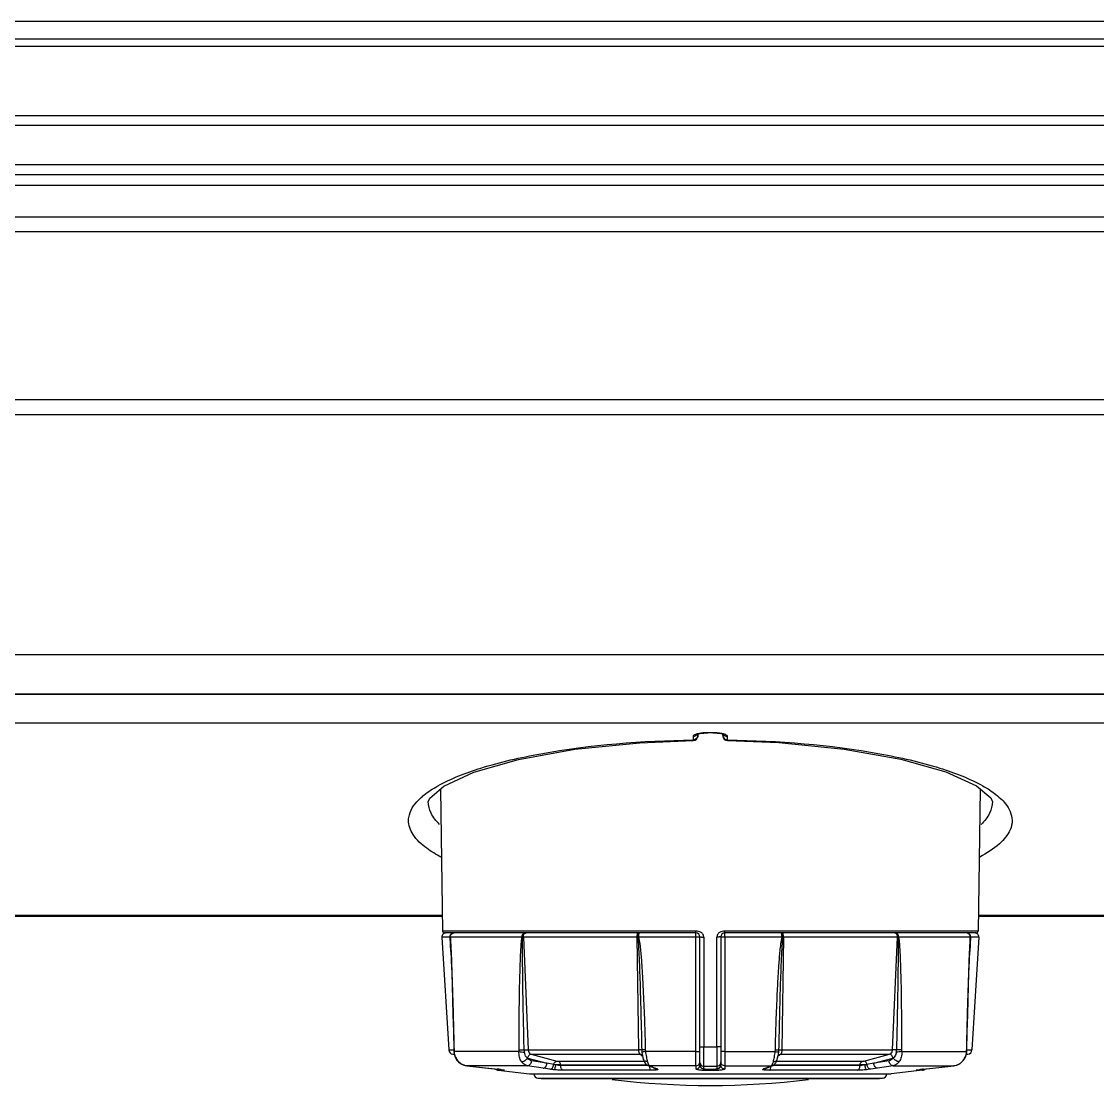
# Model space of a CAD drawing. Header units: millimetres. Extents: x -1686 to 4120, y -1850 to 2563.
# Drawn here: x 355.7 to 464.5, y -1829 to -1721.4 of the extents above; entities that cross this region are included whole.
import ezdxf

# ---------------------------------------------------------------- set-up
doc = ezdxf.new("R2010")
doc.units = ezdxf.units.MM
doc.header["$LTSCALE"] = 65.395
doc.layers.get('0').update_dxf_attribs({"linetype": 'CONTINUOUS'})
doc.layers.add('ASSI', color=7, linetype='CONTINUOUS')
doc.layers.add('GEOM', color=7, linetype='CONTINUOUS')

msp = doc.modelspace()

# ---------------------------------------------------------------- linework, layer by layer
at = {"linetype": 'Continuous'}
for p, q in [((62.98, -1723.84), (787.78, -1723.84)), ((47.69, -1741.1), (805.88, -1741.1)), ((47.78, -1742.6), (805.78, -1742.6)), ((47.78, -1759.6), (805.78, -1759.6)), ((47.78, -1761.1), (805.78, -1761.1)), ((805.28, -1785.4), (48.28, -1785.4)), ((805.28, -1789.4), (48.28, -1789.4))]:
    msp.add_line(p, q, dxfattribs=at)
at = {"layer": 'ASSI', "linetype": 'Continuous'}
for p, q in [((407.97, -1828.23), (408.28, -1828.27)), ((442.79, -1828.23), (442.48, -1828.27))]:
    msp.add_line(p, q, dxfattribs=at)
msp.add_arc((425.38, -1748.98), 80, 262.8664, 277.1336, dxfattribs=at)
at = {"layer": 'GEOM', "linetype": 'Continuous'}
for p, q in [((853.88, -1721.35), (35.08, -1721.35)), ((853.88, -1723.15), (35.08, -1723.15)), ((102.53, -1730.85), (768.32, -1730.85)), ((102.53, -1731.85), (768.32, -1731.85)), ((768.32, -1735.85), (102.53, -1735.85)), ((768.32, -1736.85), (102.53, -1736.85)), ((768.32, -1737.95), (102.53, -1737.95)), ((806.39, -1789.44), (47.17, -1789.44)), ((729.38, -1792.31), (121.38, -1792.31)), ((423.63, -1793.68), (423.63, -1794.02)), ((424.1, -1793.44), (424.36, -1793.38)), ((424.13, -1793.43), (424.13, -1793.59)), ((424.36, -1793.38), (424.73, -1793.33)), ((424.73, -1793.33), (425.13, -1793.32)), ((425.63, -1793.3), (425.13, -1793.3)), ((425.13, -1793.32), (425.13, -1793.3)), ((425.63, -1793.32), (425.13, -1793.32)), ((425.63, -1793.32), (425.63, -1793.3)), ((426.43, -1793.38), (426.67, -1793.44)), ((426.63, -1793.59), (426.63, -1793.43)), ((426.67, -1793.44), (426.73, -1793.46)), ((427.12, -1794.09), (427.13, -1794.02)), ((427.13, -1794.02), (427.13, -1793.68)), ((398.09, -1798.99), (398.3, -1813.35)), ((452.67, -1799), (452.46, -1813.35)), ((398.27, -1811.89), (322.48, -1811.89)), ((398.27, -1811.79), (322.49, -1811.79)), ((528.27, -1811.89), (452.48, -1811.89)), ((528.27, -1811.79), (452.49, -1811.79)), ((423.92, -1813.35), (398.3, -1813.35)), ((423.93, -1813.55), (398.5, -1813.55)), ((452.26, -1813.55), (426.83, -1813.55)), ((452.46, -1813.35), (426.84, -1813.35)), ((399.06, -1813.97), (398.23, -1813.97)), ((398.23, -1813.97), (398.93, -1825.36)), ((399.14, -1815.42), (399.06, -1813.97)), ((406.33, -1813.96), (399.08, -1813.96)), ((417.97, -1813.97), (406.47, -1813.97)), ((406.47, -1813.97), (406.96, -1825.36)), ((418.15, -1825.36), (417.97, -1813.97)), ((423.91, -1813.96), (418.13, -1813.96)), ((423.91, -1825.54), (423.91, -1813.96)), ((424.33, -1826.91), (424.33, -1813.95)), ((424.72, -1813.96), (424.72, -1825.08)), ((426.04, -1825.08), (426.04, -1813.96)), ((426.43, -1813.95), (426.43, -1826.91)), ((432.63, -1813.96), (426.85, -1813.96)), ((426.85, -1813.96), (426.85, -1825.54)), ((432.79, -1813.97), (432.6, -1825.36)), ((444.29, -1813.97), (432.79, -1813.97)), ((443.8, -1825.36), (444.29, -1813.97)), ((451.67, -1813.96), (444.42, -1813.96)), ((451.7, -1813.97), (451.61, -1815.42)), ((452.53, -1813.97), (451.7, -1813.97)), ((452.53, -1813.97), (451.83, -1825.36)), ((451.31, -1825.39), (451.36, -1823.54)), ((398.93, -1825.36), (399.44, -1825.36)), ((399.46, -1825.37), (399.44, -1825.37)), ((399.44, -1825.37), (399.45, -1825.52)), ((399.45, -1825.52), (399.45, -1825.57)), ((399.47, -1825.54), (399.45, -1825.57)), ((406.03, -1825.54), (399.47, -1825.54)), ((406.96, -1825.36), (418.15, -1825.36)), ((418.45, -1825.61), (418.49, -1825.82)), ((423.91, -1825.54), (418.82, -1825.54)), ((424.72, -1825.08), (425.38, -1825.08)), ((425.38, -1825.08), (426.04, -1825.08)), ((426.85, -1825.54), (431.94, -1825.54)), ((432.27, -1825.81), (432.31, -1825.61)), ((432.6, -1825.36), (443.8, -1825.36)), ((444.73, -1825.54), (451.29, -1825.54)), ((451.29, -1825.54), (451.31, -1825.57)), ((451.3, -1825.37), (451.31, -1825.37)), ((451.31, -1825.36), (451.83, -1825.36)), ((451.31, -1825.53), (451.31, -1825.39)), ((451.31, -1825.57), (451.31, -1825.53)), ((399.34, -1825.82), (399.5, -1825.82)), ((399.34, -1825.82), (399.51, -1825.85)), ((399.51, -1825.85), (399.54, -1825.94)), ((399.59, -1826.1), (399.59, -1826.11)), ((399.76, -1826.4), (399.9, -1826.56)), ((399.92, -1826.57), (399.9, -1826.56)), ((406.92, -1826.22), (408.86, -1826.72)), ((407.25, -1825.82), (418.25, -1825.82)), ((407.25, -1825.82), (409.87, -1826.51)), ((408.86, -1826.72), (407.3, -1826.48)), ((409.54, -1826.87), (408.86, -1826.72)), ((410.01, -1826.53), (418.68, -1826.53)), ((418.41, -1825.93), (418.25, -1825.82)), ((418.43, -1825.95), (418.41, -1825.93)), ((418.5, -1826), (418.43, -1825.95)), ((418.47, -1825.89), (418.47, -1825.89)), ((418.47, -1825.89), (418.51, -1825.93)), ((418.49, -1825.82), (418.51, -1825.92)), ((418.49, -1825.82), (418.49, -1825.82)), ((418.54, -1826.02), (418.5, -1826)), ((418.52, -1825.94), (418.53, -1825.95)), ((418.61, -1826.34), (418.61, -1826.34)), ((432.08, -1826.53), (440.75, -1826.53)), ((432.15, -1826.34), (432.15, -1826.34)), ((432.28, -1825.98), (432.22, -1826.02)), ((432.25, -1825.93), (432.27, -1825.81)), ((432.27, -1825.82), (432.27, -1825.81)), ((432.33, -1825.95), (432.28, -1825.98)), ((432.29, -1825.89), (432.29, -1825.89)), ((432.35, -1825.93), (432.33, -1825.95)), ((432.5, -1825.82), (432.35, -1825.93)), ((432.5, -1825.82), (443.51, -1825.82)), ((440.89, -1826.51), (443.51, -1825.82)), ((441.9, -1826.72), (441.21, -1826.87)), ((441.9, -1826.72), (443.84, -1826.22)), ((443.46, -1826.48), (441.9, -1826.72)), ((450.46, -1826.83), (450.64, -1826.74)), ((450.64, -1826.74), (450.86, -1826.56)), ((450.84, -1826.57), (450.86, -1826.56)), ((450.86, -1826.56), (450.99, -1826.4)), ((451.42, -1825.82), (451.25, -1825.85)), ((451.26, -1825.82), (451.42, -1825.82)), ((406.9, -1826.98), (400.75, -1826.98)), ((400.75, -1826.98), (400.75, -1826.98)), ((400.75, -1826.98), (402.89, -1827.22)), ((402.89, -1827.22), (402.89, -1827.22)), ((402.89, -1827.22), (403.83, -1827.33)), ((403.83, -1827.33), (403.83, -1827.33)), ((404.53, -1827.44), (403.92, -1827.44)), ((403.92, -1827.44), (407.08, -1827.79)), ((404.16, -1827.37), (404.23, -1827.38)), ((404.25, -1827.38), (404.23, -1827.38)), ((404.23, -1827.38), (404.32, -1827.39)), ((404.23, -1827.38), (404.25, -1827.38)), ((404.32, -1827.39), (404.38, -1827.4)), ((404.38, -1827.4), (404.43, -1827.41)), ((404.43, -1827.41), (404.46, -1827.41)), ((404.46, -1827.41), (404.48, -1827.42)), ((408.47, -1827.22), (406.9, -1826.98)), ((407.08, -1827.79), (443.68, -1827.79)), ((409.16, -1827.33), (408.47, -1827.22)), ((410.24, -1826.9), (418.98, -1826.9)), ((410.24, -1826.9), (410.24, -1826.97)), ((419.13, -1826.97), (410.24, -1826.97)), ((419.36, -1827.44), (410.55, -1827.44)), ((419.23, -1826.98), (419.05, -1826.94)), ((419.62, -1827.18), (419.05, -1826.94)), ((423.93, -1826.98), (419.23, -1826.98)), ((419.23, -1826.98), (419.52, -1827.1)), ((419.52, -1827.1), (419.63, -1827.15)), ((419.8, -1827.22), (419.62, -1827.18)), ((419.62, -1827.18), (419.79, -1827.26)), ((419.63, -1827.15), (419.8, -1827.22)), ((419.79, -1827.26), (419.86, -1827.29)), ((420.05, -1827.33), (419.86, -1827.29)), ((423.93, -1827.31), (423.93, -1826.98)), ((424.73, -1827.3), (424.73, -1827.04)), ((424.74, -1827.33), (424.85, -1827.34)), ((426.03, -1827.04), (426.03, -1827.3)), ((426.11, -1827.3), (426.21, -1827.26)), ((426.83, -1826.98), (431.53, -1826.98)), ((426.83, -1826.98), (426.83, -1827.31)), ((430.71, -1827.33), (430.89, -1827.29)), ((430.89, -1827.29), (431.07, -1827.22)), ((430.96, -1827.22), (431.13, -1827.15)), ((430.96, -1827.22), (431.14, -1827.18)), ((431.07, -1827.22), (431.71, -1826.94)), ((431.13, -1827.15), (431.24, -1827.1)), ((431.24, -1827.1), (431.53, -1826.98)), ((440.21, -1827.44), (431.39, -1827.44)), ((431.53, -1826.98), (431.71, -1826.94)), ((440.52, -1826.97), (431.63, -1826.97)), ((431.78, -1826.9), (440.52, -1826.9)), ((440.52, -1826.97), (440.52, -1826.9)), ((442.29, -1827.22), (441.6, -1827.33)), ((443.86, -1826.98), (442.29, -1827.22)), ((446.84, -1827.44), (443.68, -1827.79)), ((443.86, -1826.98), (450, -1826.98)), ((446.84, -1827.44), (446.22, -1827.44)), ((446.29, -1827.42), (446.28, -1827.42)), ((446.29, -1827.42), (446.3, -1827.41)), ((446.5, -1827.38), (446.59, -1827.37)), ((446.51, -1827.38), (446.53, -1827.38)), ((446.51, -1827.38), (446.52, -1827.38)), ((446.59, -1827.37), (446.83, -1827.34)), ((446.83, -1827.34), (447.87, -1827.22)), ((446.93, -1827.33), (447.87, -1827.22)), ((446.93, -1827.33), (446.93, -1827.33)), ((447.87, -1827.22), (450.01, -1826.98)), ((447.87, -1827.22), (450, -1826.98)), ((447.87, -1827.22), (447.87, -1827.22)), ((450, -1826.98), (450.01, -1826.98)), ((407.97, -1828.23), (442.79, -1828.23)), ((408.28, -1828.27), (442.48, -1828.27)), ((408.28, -1828.27), (408.41, -1828.28)), ((442.35, -1828.28), (408.41, -1828.28)), ((442.48, -1828.27), (442.35, -1828.28))]:
    msp.add_line(p, q, dxfattribs=at)
for points in [[(396.86, -1800.28), (397.02, -1799.9), (398.42, -1798.71), (401.48, -1797.29), (405.99, -1795.99), (411.69, -1794.96), (418.26, -1794.3), (423.64, -1794.09)], [(424.01, -1793.47), (424, -1793.48), (424.1, -1793.44)], [(425.63, -1793.32), (426.08, -1793.34), (426.43, -1793.38)], [(427.12, -1794.09), (432.32, -1794.29), (438.91, -1794.94), (444.64, -1795.96), (449.18, -1797.25), (452.28, -1798.67), (453.73, -1799.88), (453.9, -1800.27)], [(399.09, -1814.33), (399.14, -1815.22), (399.18, -1816.41), (399.23, -1817.63), (399.27, -1818.91), (399.31, -1820.3), (399.35, -1821.82), (399.4, -1823.53), (399.44, -1825.37)], [(451.36, -1823.54), (451.41, -1821.83), (451.45, -1820.3), (451.49, -1818.92), (451.53, -1817.63), (451.57, -1816.41), (451.62, -1815.22), (451.67, -1814.33)], [(399.45, -1825.57), (399.48, -1825.78), (399.59, -1826.1), (399.76, -1826.4)], [(450.99, -1826.4), (451.17, -1826.11), (451.27, -1825.79), (451.31, -1825.57)], [(399.59, -1826.11), (399.77, -1826.4), (399.9, -1826.56)], [(399.9, -1826.56), (400.12, -1826.74), (400.3, -1826.83)], [(399.92, -1826.57), (400.11, -1826.74), (400.48, -1826.92), (400.75, -1826.98)], [(418.51, -1825.92), (418.57, -1826.18), (418.61, -1826.34)], [(418.61, -1826.34), (418.66, -1826.48), (418.75, -1826.67), (418.87, -1826.83), (419.05, -1826.94)], [(431.71, -1826.94), (431.88, -1826.83), (432.01, -1826.68), (432.1, -1826.49), (432.15, -1826.34)], [(432.15, -1826.34), (432.18, -1826.19), (432.25, -1825.93)], [(432.24, -1825.93), (432.23, -1825.95), (432.24, -1825.94)], [(432.24, -1825.94), (432.28, -1825.9), (432.29, -1825.89)], [(450.01, -1826.98), (450.27, -1826.92), (450.64, -1826.74)], [(451.09, -1826.25), (451.17, -1826.1), (451.22, -1825.94)], [(400.75, -1826.98), (403.92, -1827.34), (404.16, -1827.37)], [(424.33, -1826.9), (424.35, -1827.04), (424.43, -1827.17), (424.53, -1827.26), (424.64, -1827.3), (424.74, -1827.33)], [(424.85, -1827.34), (425, -1827.35), (425.17, -1827.36), (425.37, -1827.37), (425.57, -1827.36), (425.74, -1827.36), (425.89, -1827.34)], [(425.89, -1827.34), (426.01, -1827.33), (426.11, -1827.3)], [(426.21, -1827.26), (426.32, -1827.18), (426.4, -1827.05), (426.43, -1826.9)], [(446.28, -1827.42), (446.28, -1827.42), (446.29, -1827.42), (446.32, -1827.41), (446.37, -1827.4)], [(446.37, -1827.4), (446.43, -1827.39), (446.5, -1827.38)]]:
    msp.add_lwpolyline(points, dxfattribs=at)
for centre, radius, start, end in [((423.63, -1793.59), 0.5, 270.8946, 360), ((425.13, -1799.27), 5.97, 89.9948, 92.1409), ((425.63, -1799.24), 5.94, 87.4326, 90.0097), ((427.13, -1793.59), 0.5, 180, 269.1062), ((398.63, -1813.95), 0.4, 90, 183.5), ((398.5, -1813.35), 0.2, 180.84, 270), ((399.47, -1813.92), 0.369, 90.0072, 93.8752), ((406.63, -1813.67), 0.122, 90.0198, 96.3934), ((406.76, -1813.79), 0.238, 120.0018, 121.7723), ((423.93, -1813.95), 0.4, 0, 90), ((426.83, -1813.95), 0.4, 90, 180), ((444, -1813.79), 0.238, 58.2278, 59.9982), ((444.13, -1813.67), 0.122, 83.6083, 89.9812), ((451.29, -1813.92), 0.369, 86.1248, 89.9928), ((452.13, -1813.95), 0.4, 356.5, 90), ((452.26, -1813.35), 0.2, 270, 359.16), ((351.76, -1817.05), 47.41, 3.3537, 3.725), ((406.47, -1809.67), 4.31, 269.1514, 269.9029), ((417.97, -1808.5), 5.47, 270.0395, 270.7491), ((419.86, -1823.62), 9.81, 100.18, 100.7042), ((430.87, -1823.76), 9.96, 79.2993, 79.8157), ((432.79, -1808.51), 5.47, 269.2508, 269.9608), ((444.29, -1809.67), 4.31, 270.0975, 270.8485), ((499, -1817.05), 47.41, 176.2749, 176.6463), ((399.43, -1825.33), 0.5, 183.5, 259.5), ((403.25, -1825.28), 3.79, 181.4209, 182.7431), ((404.57, -1825.21), 5.11, 182.757, 183.7233), ((400.97, -1825.47), 1.5, 182.798, 183.5433), ((408.49, -1825.31), 1.93, 181.7515, 188.862), ((420.65, -1825.33), 2.21, 181.1093, 187.3062), ((430.1, -1825.33), 2.22, 352.701, 358.8839), ((442.27, -1825.31), 1.94, 351.1461, 358.2413), ((447.51, -1825.28), 3.78, 357.3126, 358.5793), ((446.25, -1825.21), 5.05, 356.2715, 357.2923), ((449.79, -1825.47), 1.5, 356.4607, 357.2024), ((451.33, -1825.33), 0.5, 280.5, 356.5), ((400.99, -1825.52), 1.5, 223.9552, 224.6058), ((400.94, -1825.56), 1.43, 224.6086, 236.9445), ((400.92, -1825.59), 1.4, 236.9827, 250.6584), ((407.04, -1825.75), 0.477, 252.5046, 255.3146), ((418.26, -1826.18), 0.36, 57.3375, 66.6044), ((418.26, -1826.18), 0.362, 54.3906, 57.3393), ((432.5, -1826.18), 0.362, 122.8758, 125.6098), ((432.5, -1826.18), 0.361, 113.3967, 122.8776), ((443.72, -1825.75), 0.477, 284.687, 287.496), ((449.84, -1825.59), 1.4, 289.0707, 302.796), ((449.82, -1825.56), 1.43, 302.8366, 315.3918), ((449.78, -1825.52), 1.49, 315.3886, 316.0392), ((400.91, -1825.6), 1.38, 250.7112, 263.3865), ((403.98, -1826.94), 0.5, 227.6271, 263.661), ((400.96, -1852.32), 25.16, 82.7732, 83.4402), ((401.99, -1844.06), 16.83, 82.3474, 82.7374), ((404.59, -1826.97), 0.476, 250.8506, 263.4182), ((408.03, -1827.74), 0.5, 186.1335, 263), ((410.4, -1881.72), 54.82, 90.1728, 90.6826), ((406.28, -1858.74), 34.29, 66.5523, 66.78), ((406.6, -1858.01), 33.5, 66.3189, 66.5509), ((424.35, -1826.91), 0.0247, 180.0347, 187.3885), ((425.38, -2075.71), 248.67, 89.8502, 90.1498), ((426.4, -1826.91), 0.0247, 351.5787, 0.0044), ((444.16, -1858.01), 33.5, 113.4491, 113.6811), ((444.48, -1858.74), 34.29, 113.22, 113.4477), ((440.41, -1873.69), 46.79, 89.2736, 89.8709), ((442.73, -1827.74), 0.5, 277, 353.8665), ((446.17, -1826.97), 0.476, 276.582, 289.1746), ((448.77, -1844.04), 16.81, 97.037, 97.662), ((449.76, -1851.94), 24.78, 96.5501, 97.0694), ((446.78, -1826.94), 0.5, 276.339, 312.3729), ((449.84, -1825.6), 1.38, 276.6125, 289.0187)]:
    msp.add_arc(centre, radius, start, end, dxfattribs=at)
for points, knots in [([(397.81, -1798.68), (399.18, -1797.9), (402.63, -1796.6), (411.22, -1794.65), (418.48, -1794.1), (423.63, -1794.02)], [0, 0, 0, 0, 0.179214, 0.414572, 1, 1, 1, 1]), ([(423.65, -1793.62), (423.64, -1793.63), (423.63, -1793.65), (423.63, -1793.67), (423.63, -1793.68)], [0, 0, 0, 0, 0.523395, 1, 1, 1, 1]), ([(423.63, -1794.02), (423.63, -1794.03), (423.63, -1794.05), (423.63, -1794.07), (423.63, -1794.08)], [0, 0, 0, 0, 0.618969, 1, 1, 1, 1]), ([(423.63, -1794.08), (423.63, -1794.08), (423.64, -1794.08), (423.64, -1794.09), (423.64, -1794.09)], [0, 0, 0, 0, 0.720802, 1, 1, 1, 1]), ([(424.13, -1793.4), (424.07, -1793.41), (423.9, -1793.46), (423.71, -1793.52), (423.65, -1793.62)], [0, 0, 0, 0, 0.339142, 1, 1, 1, 1]), ([(426.63, -1793.4), (426.58, -1793.38), (426.33, -1793.34), (426.09, -1793.32), (425.9, -1793.31)], [0, 0, 0, 0, 0.225904, 1, 1, 1, 1]), ([(427.13, -1793.68), (427.13, -1793.61), (426.93, -1793.47), (426.76, -1793.42), (426.63, -1793.4)], [0, 0, 0, 0, 0.343329, 1, 1, 1, 1]), ([(427.13, -1794.02), (432.28, -1794.1), (439.54, -1794.65), (448.13, -1796.6), (451.57, -1797.9), (452.95, -1798.68)], [0, 0, 0, 0, 0.585386, 0.820752, 1, 1, 1, 1]), ([(396.04, -1799.93), (396.16, -1799.82), (396.71, -1799.35), (397.32, -1798.95), (397.81, -1798.68)], [0, 0, 0, 0, 0.225147, 1, 1, 1, 1]), ([(452.95, -1798.68), (453.12, -1798.77), (453.74, -1799.14), (454.33, -1799.57), (454.71, -1799.93)], [0, 0, 0, 0, 0.275861, 1, 1, 1, 1]), ([(394.86, -1802.15), (394.87, -1801.96), (394.99, -1801.1), (395.56, -1800.38), (396.04, -1799.93)], [0, 0, 0, 0, 0.221528, 1, 1, 1, 1]), ([(398, -1802.58), (397.66, -1802.24), (397.09, -1801.54), (396.86, -1800.65), (396.86, -1800.25)], [0, 0, 0, 0, 0.5442, 1, 1, 1, 1]), ([(453.9, -1800.25), (453.9, -1800.65), (453.67, -1801.54), (453.1, -1802.24), (452.76, -1802.58)], [0, 0, 0, 0, 0.455802, 1, 1, 1, 1]), ([(454.71, -1799.93), (454.9, -1800.1), (455.48, -1800.71), (455.89, -1801.55), (455.9, -1802.15)], [0, 0, 0, 0, 0.292713, 1, 1, 1, 1]), ([(398.14, -1805.87), (397.65, -1805.61), (396.6, -1804.97), (395.29, -1803.81), (394.85, -1802.65), (394.86, -1802.15)], [0, 0, 0, 0, 0.326634, 0.70837, 1, 1, 1, 1]), ([(455.9, -1802.15), (455.9, -1802.47), (455.69, -1803.4), (454.52, -1804.75), (453.33, -1805.49), (452.62, -1805.87)], [0, 0, 0, 0, 0.189451, 0.533695, 1, 1, 1, 1]), ([(399.06, -1813.97), (399.06, -1813.92), (399.07, -1813.81), (399.16, -1813.67), (399.29, -1813.57), (399.39, -1813.55), (399.45, -1813.55)], [0, 0, 0, 0, 0.253542, 0.505147, 0.753699, 1, 1, 1, 1]), ([(399.07, -1813.97), (399.07, -1813.89), (399.11, -1813.73), (399.24, -1813.62), (399.31, -1813.58)], [0, 0, 0, 0, 0.500361, 1, 1, 1, 1]), ([(399.08, -1813.96), (399.08, -1813.86), (399.15, -1813.65), (399.35, -1813.56), (399.45, -1813.55)], [0, 0, 0, 0, 0.505498, 1, 1, 1, 1]), ([(406.33, -1813.96), (406.33, -1813.91), (406.35, -1813.8), (406.4, -1813.67), (406.5, -1813.58), (406.58, -1813.55), (406.62, -1813.55)], [0, 0, 0, 0, 0.288695, 0.556836, 0.791847, 1, 1, 1, 1]), ([(406.41, -1813.97), (406.41, -1813.92), (406.41, -1813.82), (406.46, -1813.67), (406.55, -1813.56), (406.62, -1813.55)], [0, 0, 0, 0, 0.310015, 0.593315, 1, 1, 1, 1]), ([(406.47, -1813.97), (406.46, -1813.93), (406.47, -1813.79), (406.54, -1813.64), (406.63, -1813.58)], [0, 0, 0, 0, 0.279091, 1, 1, 1, 1]), ([(406.64, -1813.58), (406.65, -1813.57), (406.68, -1813.56), (406.72, -1813.55), (406.74, -1813.55)], [0, 0, 0, 0, 0.25938, 1, 1, 1, 1]), ([(417.97, -1813.97), (417.97, -1813.87), (417.98, -1813.76), (418.02, -1813.63), (418.04, -1813.58), (418.06, -1813.55), (418.08, -1813.55)], [0, 0, 0, 0, 0.660034, 0.783004, 0.880433, 1, 1, 1, 1]), ([(418.04, -1813.97), (418.04, -1813.9), (418.05, -1813.76), (418.11, -1813.62), (418.15, -1813.58)], [0, 0, 0, 0, 0.570481, 1, 1, 1, 1]), ([(418.13, -1813.96), (418.13, -1813.88), (418.14, -1813.78), (418.16, -1813.65), (418.18, -1813.6), (418.19, -1813.58)], [0, 0, 0, 0, 0.588096, 0.82492, 1, 1, 1, 1]), ([(418.15, -1813.58), (418.15, -1813.58), (418.17, -1813.56), (418.2, -1813.55), (418.22, -1813.55)], [0, 0, 0, 0, 0.281711, 1, 1, 1, 1]), ([(418.19, -1813.58), (418.2, -1813.58), (418.2, -1813.57), (418.22, -1813.56), (418.22, -1813.55)], [0, 0, 0, 0, 0.298799, 1, 1, 1, 1]), ([(423.91, -1813.96), (423.91, -1813.91), (423.91, -1813.83), (423.91, -1813.74), (423.91, -1813.67), (423.92, -1813.62), (423.92, -1813.58), (423.92, -1813.57), (423.93, -1813.55), (423.93, -1813.55)], [0, 0, 0, 0, 0.379524, 0.551682, 0.702937, 0.827453, 0.920299, 0.978097, 1, 1, 1, 1]), ([(424.72, -1813.96), (424.72, -1813.86), (424.66, -1813.68), (424.46, -1813.48), (424.2, -1813.37), (424.01, -1813.35), (423.92, -1813.35)], [0, 0, 0, 0, 0.248673, 0.498719, 0.749065, 1, 1, 1, 1]), ([(423.93, -1813.55), (423.93, -1813.55), (423.93, -1813.54), (423.92, -1813.53), (423.92, -1813.51), (423.92, -1813.48), (423.92, -1813.42), (423.92, -1813.38), (423.92, -1813.35)], [0, 0, 0, 0, 0.021788, 0.079304, 0.171935, 0.29583, 0.619018, 1, 1, 1, 1]), ([(426.84, -1813.35), (426.74, -1813.35), (426.56, -1813.37), (426.3, -1813.48), (426.1, -1813.68), (426.04, -1813.86), (426.04, -1813.96)], [0, 0, 0, 0, 0.250936, 0.501282, 0.751327, 1, 1, 1, 1]), ([(426.83, -1813.55), (426.83, -1813.55), (426.83, -1813.54), (426.83, -1813.53), (426.84, -1813.51), (426.84, -1813.48), (426.84, -1813.42), (426.84, -1813.38), (426.84, -1813.35)], [0, 0, 0, 0, 0.021772, 0.0793, 0.171969, 0.295836, 0.61905, 1, 1, 1, 1]), ([(426.85, -1813.96), (426.85, -1813.91), (426.85, -1813.83), (426.85, -1813.74), (426.85, -1813.67), (426.84, -1813.62), (426.84, -1813.58), (426.83, -1813.57), (426.83, -1813.55), (426.83, -1813.55)], [0, 0, 0, 0, 0.379524, 0.551682, 0.702937, 0.827453, 0.920299, 0.978097, 1, 1, 1, 1]), ([(432.56, -1813.58), (432.56, -1813.58), (432.55, -1813.57), (432.54, -1813.56), (432.53, -1813.55)], [0, 0, 0, 0, 0.298799, 1, 1, 1, 1]), ([(432.61, -1813.58), (432.61, -1813.58), (432.59, -1813.56), (432.56, -1813.55), (432.54, -1813.55)], [0, 0, 0, 0, 0.281712, 1, 1, 1, 1]), ([(432.63, -1813.96), (432.63, -1813.88), (432.62, -1813.78), (432.6, -1813.65), (432.58, -1813.6), (432.56, -1813.58)], [0, 0, 0, 0, 0.588096, 0.82492, 1, 1, 1, 1]), ([(432.72, -1813.97), (432.72, -1813.9), (432.71, -1813.76), (432.65, -1813.62), (432.61, -1813.58)], [0, 0, 0, 0, 0.57048, 1, 1, 1, 1]), ([(432.79, -1813.97), (432.79, -1813.87), (432.78, -1813.76), (432.74, -1813.63), (432.72, -1813.58), (432.69, -1813.55), (432.68, -1813.55)], [0, 0, 0, 0, 0.660034, 0.783004, 0.880433, 1, 1, 1, 1]), ([(444.12, -1813.58), (444.11, -1813.57), (444.08, -1813.56), (444.04, -1813.55), (444.02, -1813.55)], [0, 0, 0, 0, 0.25938, 1, 1, 1, 1]), ([(444.29, -1813.97), (444.3, -1813.93), (444.29, -1813.79), (444.22, -1813.64), (444.13, -1813.58)], [0, 0, 0, 0, 0.279091, 1, 1, 1, 1]), ([(444.42, -1813.96), (444.42, -1813.91), (444.41, -1813.8), (444.35, -1813.67), (444.26, -1813.58), (444.18, -1813.55), (444.14, -1813.55)], [0, 0, 0, 0, 0.288695, 0.556836, 0.791847, 1, 1, 1, 1]), ([(444.35, -1813.97), (444.35, -1813.92), (444.34, -1813.82), (444.3, -1813.67), (444.21, -1813.56), (444.14, -1813.55)], [0, 0, 0, 0, 0.310017, 0.593317, 1, 1, 1, 1]), ([(451.7, -1813.97), (451.7, -1813.92), (451.69, -1813.81), (451.6, -1813.67), (451.47, -1813.57), (451.37, -1813.55), (451.31, -1813.55)], [0, 0, 0, 0, 0.253542, 0.505147, 0.753699, 1, 1, 1, 1]), ([(451.67, -1813.96), (451.68, -1813.86), (451.6, -1813.65), (451.41, -1813.56), (451.31, -1813.55)], [0, 0, 0, 0, 0.505498, 1, 1, 1, 1]), ([(451.69, -1813.97), (451.69, -1813.89), (451.65, -1813.73), (451.52, -1813.62), (451.45, -1813.58)], [0, 0, 0, 0, 0.500361, 1, 1, 1, 1]), ([(399.07, -1813.97), (399.07, -1813.97), (399.07, -1813.97), (399.06, -1813.97), (399.06, -1813.97)], [0, 0, 0, 0, 0.141496, 1, 1, 1, 1]), ([(399.08, -1813.96), (399.08, -1813.96), (399.08, -1813.96), (399.07, -1813.97), (399.07, -1813.97)], [0, 0, 0, 0, 0.306284, 1, 1, 1, 1]), ([(399.11, -1814.44), (399.14, -1814.89), (399.18, -1815.8), (399.25, -1817.62), (399.32, -1819.9), (399.4, -1822.63), (399.44, -1824.46), (399.46, -1825.37)], [0, 0, 0, 0, 0.124534, 0.249428, 0.499503, 0.749722, 1, 1, 1, 1]), ([(406.04, -1825.37), (406.04, -1824.42), (406.05, -1822.99), (406.06, -1821.08), (406.08, -1819.65), (406.11, -1818.23), (406.15, -1817.04), (406.18, -1816.09), (406.21, -1815.37), (406.26, -1814.66), (406.3, -1814.19), (406.33, -1813.96)], [0, 0, 0, 0, 0.25031, 0.375442, 0.500552, 0.625629, 0.750651, 0.813128, 0.875561, 0.937912, 1, 1, 1, 1]), ([(406.41, -1813.97), (406.4, -1813.97), (406.38, -1813.97), (406.35, -1813.96), (406.33, -1813.96)], [0, 0, 0, 0, 0.263638, 1, 1, 1, 1]), ([(406.55, -1825.37), (406.53, -1824.42), (406.49, -1822.52), (406.44, -1820.15), (406.41, -1818.25), (406.4, -1816.82), (406.39, -1815.63), (406.39, -1814.69), (406.4, -1814.21), (406.41, -1813.97)], [0, 0, 0, 0, 0.250116, 0.500199, 0.625221, 0.750222, 0.875183, 0.93763, 1, 1, 1, 1]), ([(418.04, -1813.97), (418.07, -1814.21), (418.1, -1814.69), (418.15, -1815.63), (418.2, -1816.82), (418.26, -1818.25), (418.31, -1820.15), (418.38, -1822.52), (418.42, -1824.42), (418.44, -1825.37)], [0, 0, 0, 0, 0.062519, 0.125032, 0.250045, 0.375048, 0.500046, 0.750028, 1, 1, 1, 1]), ([(418.13, -1813.96), (418.18, -1814.19), (418.25, -1814.66), (418.33, -1815.37), (418.39, -1816.09), (418.46, -1817.04), (418.53, -1818.23), (418.6, -1819.65), (418.67, -1821.08), (418.74, -1822.99), (418.78, -1824.42), (418.8, -1825.37)], [0, 0, 0, 0, 0.062467, 0.124966, 0.18747, 0.249975, 0.374983, 0.49999, 0.624996, 0.749999, 1, 1, 1, 1]), ([(424.33, -1813.95), (424.33, -1813.95), (424.33, -1813.95), (424.32, -1813.95), (424.31, -1813.95), (424.29, -1813.95), (424.25, -1813.96), (424.2, -1813.96), (424.14, -1813.96), (424.04, -1813.96), (423.96, -1813.96), (423.91, -1813.96)], [0, 0, 0, 0, 0.005241, 0.019964, 0.04418, 0.077728, 0.171248, 0.296746, 0.448956, 0.621715, 1, 1, 1, 1]), ([(424.33, -1813.95), (424.33, -1813.95), (424.33, -1813.95), (424.34, -1813.95), (424.35, -1813.95), (424.37, -1813.95), (424.4, -1813.95), (424.45, -1813.95), (424.5, -1813.96), (424.6, -1813.96), (424.67, -1813.96), (424.72, -1813.96)], [0, 0, 0, 0, 0.005022, 0.019417, 0.043119, 0.075969, 0.167966, 0.291715, 0.442779, 0.615656, 1, 1, 1, 1]), ([(426.43, -1813.95), (426.43, -1813.95), (426.43, -1813.95), (426.42, -1813.95), (426.41, -1813.95), (426.39, -1813.95), (426.36, -1813.95), (426.31, -1813.95), (426.25, -1813.96), (426.16, -1813.96), (426.09, -1813.96), (426.04, -1813.96)], [0, 0, 0, 0, 0.005022, 0.019417, 0.043119, 0.075969, 0.167966, 0.291715, 0.442779, 0.615656, 1, 1, 1, 1]), ([(426.85, -1813.96), (426.8, -1813.96), (426.72, -1813.96), (426.62, -1813.96), (426.56, -1813.96), (426.51, -1813.96), (426.47, -1813.95), (426.45, -1813.95), (426.44, -1813.95), (426.43, -1813.95), (426.43, -1813.95), (426.43, -1813.95)], [0, 0, 0, 0, 0.378285, 0.551044, 0.703254, 0.828752, 0.922272, 0.95582, 0.980036, 0.994759, 1, 1, 1, 1]), ([(431.96, -1825.37), (431.98, -1824.42), (432.02, -1822.99), (432.09, -1821.08), (432.15, -1819.65), (432.23, -1818.23), (432.3, -1817.04), (432.37, -1816.09), (432.43, -1815.37), (432.51, -1814.66), (432.58, -1814.19), (432.63, -1813.96)], [0, 0, 0, 0, 0.250001, 0.375004, 0.50001, 0.625017, 0.750025, 0.81253, 0.875034, 0.937534, 1, 1, 1, 1]), ([(432.32, -1825.37), (432.34, -1824.42), (432.38, -1822.52), (432.44, -1820.15), (432.5, -1818.25), (432.55, -1816.82), (432.61, -1815.63), (432.66, -1814.69), (432.69, -1814.21), (432.72, -1813.97)], [0, 0, 0, 0, 0.249972, 0.499954, 0.624952, 0.749955, 0.874968, 0.937481, 1, 1, 1, 1]), ([(444.35, -1813.97), (444.36, -1814.21), (444.37, -1814.69), (444.37, -1815.63), (444.36, -1816.82), (444.34, -1818.25), (444.31, -1820.15), (444.27, -1822.52), (444.23, -1824.42), (444.2, -1825.37)], [0, 0, 0, 0, 0.06237, 0.124817, 0.249778, 0.374779, 0.499801, 0.749884, 1, 1, 1, 1]), ([(444.42, -1813.96), (444.42, -1813.96), (444.39, -1813.97), (444.37, -1813.97), (444.35, -1813.97)], [0, 0, 0, 0, 0.235744, 1, 1, 1, 1]), ([(444.42, -1813.96), (444.46, -1814.19), (444.5, -1814.66), (444.54, -1815.37), (444.58, -1816.09), (444.61, -1817.04), (444.65, -1818.23), (444.67, -1819.65), (444.69, -1821.08), (444.71, -1822.99), (444.72, -1824.42), (444.72, -1825.37)], [0, 0, 0, 0, 0.062088, 0.124439, 0.186872, 0.249349, 0.374371, 0.499448, 0.624558, 0.74969, 1, 1, 1, 1]), ([(451.3, -1825.37), (451.32, -1824.46), (451.36, -1822.65), (451.44, -1819.93), (451.51, -1817.67), (451.58, -1815.86), (451.62, -1814.96), (451.64, -1814.51)], [0, 0, 0, 0, 0.250267, 0.500475, 0.750542, 0.875438, 1, 1, 1, 1]), ([(451.69, -1813.97), (451.69, -1813.97), (451.68, -1813.97), (451.68, -1813.96), (451.67, -1813.96)], [0, 0, 0, 0, 0.202387, 1, 1, 1, 1]), ([(451.7, -1813.97), (451.7, -1813.97), (451.69, -1813.97), (451.69, -1813.97), (451.69, -1813.97)], [0, 0, 0, 0, 0.358439, 1, 1, 1, 1]), ([(399.47, -1825.56), (399.48, -1825.75), (399.57, -1826.11), (399.78, -1826.42), (399.91, -1826.55)], [0, 0, 0, 0, 0.501228, 1, 1, 1, 1]), ([(406.29, -1826.57), (406.19, -1826.43), (406.04, -1826.09), (406.02, -1825.73), (406.03, -1825.54)], [0, 0, 0, 0, 0.481303, 1, 1, 1, 1]), ([(406.03, -1825.54), (406.11, -1825.56), (406.3, -1825.59), (406.48, -1825.61), (406.58, -1825.61)], [0, 0, 0, 0, 0.469984, 1, 1, 1, 1]), ([(406.04, -1825.37), (406.08, -1825.37), (406.25, -1825.37), (406.42, -1825.38), (406.55, -1825.37)], [0, 0, 0, 0, 0.213536, 1, 1, 1, 1]), ([(406.55, -1825.37), (406.59, -1825.37), (406.72, -1825.37), (406.86, -1825.36), (406.96, -1825.36)], [0, 0, 0, 0, 0.264401, 1, 1, 1, 1]), ([(406.89, -1826.21), (406.85, -1826.18), (406.69, -1826.02), (406.6, -1825.79), (406.58, -1825.61)], [0, 0, 0, 0, 0.23013, 1, 1, 1, 1]), ([(406.96, -1825.36), (406.96, -1825.47), (407.01, -1825.66), (407.17, -1825.8), (407.25, -1825.82)], [0, 0, 0, 0, 0.548265, 1, 1, 1, 1]), ([(418.25, -1825.82), (418.24, -1825.81), (418.21, -1825.75), (418.18, -1825.65), (418.16, -1825.52), (418.15, -1825.41), (418.15, -1825.36)], [0, 0, 0, 0, 0.142284, 0.368735, 0.664039, 1, 1, 1, 1]), ([(418.44, -1825.37), (418.42, -1825.37), (418.39, -1825.37), (418.3, -1825.36), (418.21, -1825.36), (418.15, -1825.36)], [0, 0, 0, 0, 0.130403, 0.351916, 1, 1, 1, 1]), ([(418.8, -1825.37), (418.72, -1825.37), (418.6, -1825.37), (418.48, -1825.38), (418.44, -1825.37)], [0, 0, 0, 0, 0.649454, 1, 1, 1, 1]), ([(418.82, -1825.54), (418.74, -1825.56), (418.63, -1825.58), (418.51, -1825.6), (418.47, -1825.61), (418.45, -1825.61)], [0, 0, 0, 0, 0.672203, 0.889598, 1, 1, 1, 1]), ([(418.82, -1825.54), (418.84, -1825.73), (418.9, -1826.07), (418.97, -1826.41), (419.01, -1826.57)], [0, 0, 0, 0, 0.538452, 1, 1, 1, 1]), ([(423.91, -1825.54), (423.96, -1825.54), (424.04, -1825.54), (424.14, -1825.54), (424.2, -1825.54), (424.25, -1825.54), (424.29, -1825.54), (424.31, -1825.54), (424.32, -1825.54), (424.33, -1825.54), (424.33, -1825.54), (424.33, -1825.54)], [0, 0, 0, 0, 0.378203, 0.55107, 0.703261, 0.828652, 0.922277, 0.955785, 0.979999, 0.994746, 1, 1, 1, 1]), ([(423.93, -1826.98), (423.92, -1826.96), (423.92, -1826.91), (423.92, -1826.75), (423.91, -1826.46), (423.91, -1826.04), (423.91, -1825.72), (423.91, -1825.54)], [0, 0, 0, 0, 0.036865, 0.105458, 0.328126, 0.639608, 1, 1, 1, 1]), ([(424.33, -1825.07), (424.33, -1825.07), (424.33, -1825.07), (424.34, -1825.08), (424.35, -1825.08), (424.37, -1825.08), (424.4, -1825.08), (424.45, -1825.08), (424.5, -1825.08), (424.6, -1825.08), (424.67, -1825.08), (424.72, -1825.08)], [0, 0, 0, 0, 0.005025, 0.01942, 0.043121, 0.075969, 0.167963, 0.291708, 0.44277, 0.615646, 1, 1, 1, 1]), ([(424.73, -1827.04), (424.73, -1826.97), (424.73, -1826.76), (424.72, -1826.34), (424.72, -1825.76), (424.72, -1825.32), (424.72, -1825.08)], [0, 0, 0, 0, 0.102701, 0.324979, 0.637727, 1, 1, 1, 1]), ([(426.04, -1825.08), (426.04, -1825.32), (426.04, -1825.76), (426.04, -1826.34), (426.03, -1826.76), (426.03, -1826.97), (426.03, -1827.04)], [0, 0, 0, 0, 0.362273, 0.675021, 0.897299, 1, 1, 1, 1]), ([(426.43, -1825.07), (426.43, -1825.07), (426.43, -1825.07), (426.42, -1825.08), (426.41, -1825.08), (426.39, -1825.08), (426.36, -1825.08), (426.31, -1825.08), (426.25, -1825.08), (426.16, -1825.08), (426.09, -1825.08), (426.04, -1825.08)], [0, 0, 0, 0, 0.005032, 0.019434, 0.04314, 0.075992, 0.167992, 0.291739, 0.442798, 0.615667, 1, 1, 1, 1]), ([(426.85, -1825.54), (426.8, -1825.54), (426.72, -1825.54), (426.62, -1825.54), (426.56, -1825.54), (426.51, -1825.54), (426.47, -1825.54), (426.45, -1825.54), (426.44, -1825.54), (426.43, -1825.54), (426.43, -1825.54), (426.43, -1825.54)], [0, 0, 0, 0, 0.378187, 0.551049, 0.703238, 0.82863, 0.922259, 0.955771, 0.979989, 0.994741, 1, 1, 1, 1]), ([(426.85, -1825.54), (426.85, -1825.72), (426.85, -1826.04), (426.85, -1826.46), (426.84, -1826.75), (426.84, -1826.91), (426.83, -1826.96), (426.83, -1826.98)], [0, 0, 0, 0, 0.360392, 0.671874, 0.894542, 0.963135, 1, 1, 1, 1]), ([(431.75, -1826.57), (431.79, -1826.41), (431.86, -1826.07), (431.92, -1825.73), (431.94, -1825.54)], [0, 0, 0, 0, 0.461552, 1, 1, 1, 1]), ([(431.94, -1825.54), (432.02, -1825.56), (432.13, -1825.58), (432.25, -1825.6), (432.29, -1825.61), (432.31, -1825.61)], [0, 0, 0, 0, 0.672206, 0.889603, 1, 1, 1, 1]), ([(431.96, -1825.37), (432.03, -1825.37), (432.16, -1825.37), (432.28, -1825.38), (432.32, -1825.37)], [0, 0, 0, 0, 0.649403, 1, 1, 1, 1]), ([(432.32, -1825.37), (432.33, -1825.37), (432.37, -1825.37), (432.46, -1825.36), (432.54, -1825.36), (432.6, -1825.36)], [0, 0, 0, 0, 0.130387, 0.351894, 1, 1, 1, 1]), ([(432.6, -1825.36), (432.6, -1825.41), (432.6, -1825.52), (432.58, -1825.65), (432.55, -1825.75), (432.52, -1825.81), (432.5, -1825.82)], [0, 0, 0, 0, 0.335952, 0.63126, 0.857713, 1, 1, 1, 1]), ([(443.51, -1825.82), (443.59, -1825.8), (443.75, -1825.66), (443.8, -1825.47), (443.8, -1825.36)], [0, 0, 0, 0, 0.45173, 1, 1, 1, 1]), ([(444.2, -1825.37), (444.17, -1825.37), (444.03, -1825.37), (443.9, -1825.36), (443.8, -1825.36)], [0, 0, 0, 0, 0.264406, 1, 1, 1, 1]), ([(444.18, -1825.61), (444.17, -1825.67), (444.12, -1825.9), (444, -1826.11), (443.87, -1826.21)], [0, 0, 0, 0, 0.274819, 1, 1, 1, 1]), ([(444.73, -1825.54), (444.64, -1825.56), (444.46, -1825.59), (444.28, -1825.61), (444.18, -1825.61)], [0, 0, 0, 0, 0.469986, 1, 1, 1, 1]), ([(444.72, -1825.37), (444.68, -1825.37), (444.51, -1825.37), (444.34, -1825.38), (444.2, -1825.37)], [0, 0, 0, 0, 0.21354, 1, 1, 1, 1]), ([(444.73, -1825.54), (444.74, -1825.73), (444.72, -1826.09), (444.57, -1826.43), (444.47, -1826.57)], [0, 0, 0, 0, 0.518698, 1, 1, 1, 1]), ([(450.85, -1826.55), (450.98, -1826.42), (451.18, -1826.11), (451.27, -1825.75), (451.29, -1825.56)], [0, 0, 0, 0, 0.498777, 1, 1, 1, 1]), ([(406.29, -1826.57), (406.34, -1826.57), (406.45, -1826.54), (406.67, -1826.44), (406.82, -1826.31), (406.89, -1826.21)], [0, 0, 0, 0, 0.21699, 0.475011, 1, 1, 1, 1]), ([(406.9, -1826.98), (406.79, -1826.96), (406.55, -1826.86), (406.37, -1826.67), (406.29, -1826.57)], [0, 0, 0, 0, 0.474275, 1, 1, 1, 1]), ([(407.3, -1826.48), (407.22, -1826.47), (407.06, -1826.4), (406.94, -1826.28), (406.89, -1826.21)], [0, 0, 0, 0, 0.473678, 1, 1, 1, 1]), ([(406.9, -1826.98), (406.95, -1826.98), (407.05, -1826.95), (407.18, -1826.83), (407.26, -1826.67), (407.29, -1826.54), (407.3, -1826.48)], [0, 0, 0, 0, 0.208918, 0.447389, 0.716072, 1, 1, 1, 1]), ([(406.92, -1826.22), (406.92, -1826.16), (406.95, -1826.06), (407.04, -1825.91), (407.17, -1825.82), (407.25, -1825.82)], [0, 0, 0, 0, 0.283818, 0.555881, 1, 1, 1, 1]), ([(408.47, -1827.22), (408.51, -1827.22), (408.62, -1827.19), (408.74, -1827.08), (408.83, -1826.91), (408.85, -1826.79), (408.86, -1826.72)], [0, 0, 0, 0, 0.208913, 0.44738, 0.716066, 1, 1, 1, 1]), ([(409.54, -1826.87), (409.55, -1826.82), (409.58, -1826.73), (409.68, -1826.58), (409.8, -1826.51), (409.87, -1826.51)], [0, 0, 0, 0, 0.284941, 0.555671, 1, 1, 1, 1]), ([(409.87, -1826.51), (409.88, -1826.51), (409.93, -1826.52), (409.98, -1826.53), (410.01, -1826.53)], [0, 0, 0, 0, 0.228947, 1, 1, 1, 1]), ([(410.24, -1826.9), (410.24, -1826.81), (410.2, -1826.66), (410.08, -1826.55), (410.01, -1826.53)], [0, 0, 0, 0, 0.552797, 1, 1, 1, 1]), ([(419.01, -1826.57), (418.96, -1826.57), (418.87, -1826.56), (418.75, -1826.51), (418.66, -1826.44), (418.62, -1826.37), (418.61, -1826.34)], [0, 0, 0, 0, 0.288109, 0.550605, 0.784654, 1, 1, 1, 1]), ([(419.01, -1826.57), (419.02, -1826.58), (419.04, -1826.65), (419.06, -1826.72), (419.08, -1826.77)], [0, 0, 0, 0, 0.271921, 1, 1, 1, 1]), ([(419.08, -1826.77), (419.08, -1826.78), (419.1, -1826.83), (419.13, -1826.87), (419.15, -1826.9)], [0, 0, 0, 0, 0.282175, 1, 1, 1, 1]), ([(423.93, -1826.98), (424, -1826.98), (424.16, -1826.93), (424.27, -1826.8), (424.3, -1826.73)], [0, 0, 0, 0, 0.500868, 1, 1, 1, 1]), ([(426.83, -1826.98), (426.75, -1826.98), (426.6, -1826.93), (426.49, -1826.8), (426.46, -1826.73)], [0, 0, 0, 0, 0.500868, 1, 1, 1, 1]), ([(431.62, -1826.89), (431.62, -1826.88), (431.65, -1826.84), (431.67, -1826.8), (431.68, -1826.77)], [0, 0, 0, 0, 0.222718, 1, 1, 1, 1]), ([(431.68, -1826.77), (431.69, -1826.75), (431.71, -1826.69), (431.73, -1826.62), (431.75, -1826.57)], [0, 0, 0, 0, 0.227568, 1, 1, 1, 1]), ([(431.75, -1826.57), (431.79, -1826.57), (431.88, -1826.56), (432.01, -1826.51), (432.1, -1826.44), (432.14, -1826.37), (432.15, -1826.34)], [0, 0, 0, 0, 0.288104, 0.550601, 0.784654, 1, 1, 1, 1]), ([(440.52, -1826.9), (440.52, -1826.81), (440.56, -1826.66), (440.68, -1826.55), (440.75, -1826.53)], [0, 0, 0, 0, 0.552798, 1, 1, 1, 1]), ([(440.75, -1826.53), (440.76, -1826.53), (440.8, -1826.53), (440.85, -1826.52), (440.89, -1826.51)], [0, 0, 0, 0, 0.232407, 1, 1, 1, 1]), ([(441.21, -1826.87), (441.21, -1826.82), (441.17, -1826.73), (441.08, -1826.58), (440.96, -1826.51), (440.89, -1826.51)], [0, 0, 0, 0, 0.284939, 0.55567, 1, 1, 1, 1]), ([(442.29, -1827.22), (442.24, -1827.22), (442.14, -1827.19), (442.02, -1827.08), (441.93, -1826.91), (441.9, -1826.79), (441.9, -1826.72)], [0, 0, 0, 0, 0.208913, 0.44738, 0.716066, 1, 1, 1, 1]), ([(443.87, -1826.21), (443.81, -1826.28), (443.7, -1826.4), (443.54, -1826.47), (443.46, -1826.48)], [0, 0, 0, 0, 0.526322, 1, 1, 1, 1]), ([(443.86, -1826.98), (443.81, -1826.98), (443.7, -1826.95), (443.58, -1826.83), (443.49, -1826.67), (443.47, -1826.54), (443.46, -1826.48)], [0, 0, 0, 0, 0.208918, 0.44739, 0.716074, 1, 1, 1, 1]), ([(443.84, -1826.22), (443.84, -1826.16), (443.81, -1826.06), (443.72, -1825.91), (443.59, -1825.82), (443.51, -1825.82)], [0, 0, 0, 0, 0.283818, 0.555881, 1, 1, 1, 1]), ([(444.47, -1826.57), (444.39, -1826.67), (444.21, -1826.86), (443.97, -1826.96), (443.86, -1826.98)], [0, 0, 0, 0, 0.525725, 1, 1, 1, 1]), ([(444.47, -1826.57), (444.42, -1826.57), (444.3, -1826.54), (444.09, -1826.44), (443.94, -1826.31), (443.87, -1826.21)], [0, 0, 0, 0, 0.216987, 0.475007, 1, 1, 1, 1]), ([(404.25, -1827.38), (404.26, -1827.38), (404.32, -1827.39), (404.37, -1827.4), (404.41, -1827.41)], [0, 0, 0, 0, 0.278952, 1, 1, 1, 1]), ([(404.41, -1827.41), (404.44, -1827.41), (404.48, -1827.42), (404.53, -1827.43), (404.55, -1827.43), (404.56, -1827.43), (404.56, -1827.43), (404.56, -1827.44), (404.56, -1827.44), (404.55, -1827.44), (404.54, -1827.44), (404.53, -1827.44)], [0, 0, 0, 0, 0.48193, 0.648653, 0.763544, 0.801318, 0.826024, 0.838448, 0.846799, 0.897206, 1, 1, 1, 1]), ([(409.16, -1827.33), (409.2, -1827.33), (409.3, -1827.3), (409.42, -1827.2), (409.51, -1827.05), (409.54, -1826.93), (409.54, -1826.87)], [0, 0, 0, 0, 0.209294, 0.446849, 0.714601, 1, 1, 1, 1]), ([(409.57, -1827.38), (409.53, -1827.38), (409.39, -1827.36), (409.26, -1827.35), (409.16, -1827.33)], [0, 0, 0, 0, 0.274731, 1, 1, 1, 1]), ([(409.75, -1826.9), (409.73, -1826.9), (409.66, -1826.89), (409.59, -1826.88), (409.54, -1826.87)], [0, 0, 0, 0, 0.274718, 1, 1, 1, 1]), ([(409.57, -1827.38), (409.59, -1827.38), (409.64, -1827.33), (409.71, -1827.17), (409.74, -1827.01), (409.75, -1826.9)], [0, 0, 0, 0, 0.133273, 0.356543, 1, 1, 1, 1]), ([(410.55, -1827.44), (410.4, -1827.44), (410.07, -1827.43), (409.74, -1827.4), (409.57, -1827.38)], [0, 0, 0, 0, 0.467727, 1, 1, 1, 1]), ([(410.24, -1826.97), (410.16, -1826.97), (410, -1826.96), (409.84, -1826.92), (409.75, -1826.9)], [0, 0, 0, 0, 0.468509, 1, 1, 1, 1]), ([(410.55, -1827.44), (410.51, -1827.43), (410.42, -1827.4), (410.33, -1827.29), (410.26, -1827.14), (410.24, -1827.03), (410.24, -1826.97)], [0, 0, 0, 0, 0.20971, 0.446411, 0.713162, 1, 1, 1, 1]), ([(419.15, -1826.9), (419.16, -1826.91), (419.18, -1826.94), (419.21, -1826.97), (419.23, -1826.98)], [0, 0, 0, 0, 0.290254, 1, 1, 1, 1]), ([(419.36, -1827.44), (419.35, -1827.43), (419.31, -1827.39), (419.26, -1827.25), (419.25, -1827.12), (419.24, -1827.02)], [0, 0, 0, 0, 0.138503, 0.359386, 1, 1, 1, 1]), ([(420.06, -1827.38), (420.03, -1827.39), (419.94, -1827.41), (419.79, -1827.43), (419.59, -1827.44), (419.44, -1827.44), (419.36, -1827.44)], [0, 0, 0, 0, 0.138154, 0.36053, 0.654278, 1, 1, 1, 1]), ([(420.05, -1827.33), (420.06, -1827.34), (420.09, -1827.35), (420.08, -1827.37), (420.06, -1827.38), (420.06, -1827.38)], [0, 0, 0, 0, 0.522042, 0.699407, 1, 1, 1, 1]), ([(423.93, -1827.31), (424, -1827.31), (424.16, -1827.26), (424.27, -1827.14), (424.3, -1827.06)], [0, 0, 0, 0, 0.500867, 1, 1, 1, 1]), ([(425.38, -1827.47), (425.19, -1827.47), (424.92, -1827.47), (424.58, -1827.45), (424.36, -1827.43), (424.19, -1827.4), (424.05, -1827.38), (423.97, -1827.35), (423.93, -1827.32), (423.93, -1827.31)], [0, 0, 0, 0, 0.376713, 0.546978, 0.696445, 0.819594, 0.912162, 0.971603, 1, 1, 1, 1]), ([(424.33, -1826.9), (424.33, -1827), (424.42, -1827.21), (424.63, -1827.3), (424.73, -1827.3)], [0, 0, 0, 0, 0.499121, 1, 1, 1, 1]), ([(424.36, -1826.79), (424.39, -1826.87), (424.49, -1826.99), (424.65, -1827.04), (424.73, -1827.04)], [0, 0, 0, 0, 0.499278, 1, 1, 1, 1]), ([(426.03, -1827.3), (426.03, -1827.3), (426.01, -1827.32), (425.97, -1827.33), (425.91, -1827.34), (425.8, -1827.35), (425.62, -1827.36), (425.38, -1827.37), (425.14, -1827.36), (424.96, -1827.35), (424.85, -1827.34), (424.78, -1827.33), (424.75, -1827.32), (424.73, -1827.3), (424.73, -1827.3)], [0, 0, 0, 0, 0.013448, 0.042859, 0.089045, 0.150671, 0.310949, 0.5, 0.68905, 0.849327, 0.910954, 0.957139, 0.986553, 1, 1, 1, 1]), ([(426.83, -1827.31), (426.83, -1827.32), (426.79, -1827.35), (426.71, -1827.38), (426.57, -1827.4), (426.4, -1827.43), (426.18, -1827.45), (425.83, -1827.47), (425.57, -1827.47), (425.38, -1827.47)], [0, 0, 0, 0, 0.028397, 0.087844, 0.180408, 0.303556, 0.45302, 0.623283, 1, 1, 1, 1]), ([(426.4, -1826.79), (426.37, -1826.87), (426.26, -1826.99), (426.11, -1827.04), (426.03, -1827.04)], [0, 0, 0, 0, 0.499278, 1, 1, 1, 1]), ([(426.43, -1826.9), (426.43, -1827), (426.34, -1827.21), (426.13, -1827.3), (426.03, -1827.3)], [0, 0, 0, 0, 0.499121, 1, 1, 1, 1]), ([(426.83, -1827.31), (426.75, -1827.31), (426.6, -1827.26), (426.49, -1827.14), (426.46, -1827.06)], [0, 0, 0, 0, 0.500867, 1, 1, 1, 1]), ([(430.7, -1827.38), (430.69, -1827.38), (430.68, -1827.37), (430.67, -1827.35), (430.69, -1827.34), (430.71, -1827.33)], [0, 0, 0, 0, 0.300296, 0.477964, 1, 1, 1, 1]), ([(431.39, -1827.44), (431.31, -1827.44), (431.17, -1827.44), (430.96, -1827.43), (430.81, -1827.41), (430.73, -1827.39), (430.7, -1827.38)], [0, 0, 0, 0, 0.34572, 0.639475, 0.861853, 1, 1, 1, 1]), ([(431.39, -1827.44), (431.41, -1827.43), (431.45, -1827.39), (431.5, -1827.25), (431.51, -1827.12), (431.52, -1827.02)], [0, 0, 0, 0, 0.138503, 0.359386, 1, 1, 1, 1]), ([(431.53, -1826.98), (431.54, -1826.97), (431.57, -1826.95), (431.6, -1826.92), (431.62, -1826.89)], [0, 0, 0, 0, 0.210871, 1, 1, 1, 1]), ([(440.21, -1827.44), (440.25, -1827.43), (440.34, -1827.4), (440.43, -1827.29), (440.5, -1827.14), (440.51, -1827.03), (440.52, -1826.97)], [0, 0, 0, 0, 0.20971, 0.446411, 0.713162, 1, 1, 1, 1]), ([(441.19, -1827.38), (441.02, -1827.4), (440.69, -1827.43), (440.36, -1827.44), (440.21, -1827.44)], [0, 0, 0, 0, 0.532271, 1, 1, 1, 1]), ([(441.01, -1826.9), (440.92, -1826.92), (440.76, -1826.96), (440.59, -1826.97), (440.52, -1826.97)], [0, 0, 0, 0, 0.531491, 1, 1, 1, 1]), ([(441.21, -1826.87), (441.2, -1826.87), (441.13, -1826.88), (441.06, -1826.89), (441.01, -1826.9)], [0, 0, 0, 0, 0.221368, 1, 1, 1, 1]), ([(441.19, -1827.38), (441.17, -1827.38), (441.12, -1827.33), (441.05, -1827.17), (441.02, -1827.01), (441.01, -1826.9)], [0, 0, 0, 0, 0.133284, 0.356551, 1, 1, 1, 1]), ([(441.6, -1827.33), (441.57, -1827.33), (441.43, -1827.35), (441.3, -1827.37), (441.19, -1827.38)], [0, 0, 0, 0, 0.221333, 1, 1, 1, 1]), ([(441.6, -1827.33), (441.56, -1827.33), (441.46, -1827.3), (441.34, -1827.2), (441.25, -1827.05), (441.22, -1826.93), (441.21, -1826.87)], [0, 0, 0, 0, 0.209316, 0.446873, 0.714616, 1, 1, 1, 1]), ([(446.22, -1827.44), (446.22, -1827.44), (446.21, -1827.44), (446.2, -1827.44), (446.2, -1827.44), (446.2, -1827.43), (446.2, -1827.43), (446.21, -1827.43), (446.23, -1827.43), (446.28, -1827.42), (446.32, -1827.41), (446.34, -1827.41)], [0, 0, 0, 0, 0.102849, 0.153298, 0.161661, 0.174072, 0.198759, 0.236511, 0.35136, 0.518054, 1, 1, 1, 1]), ([(446.34, -1827.41), (446.36, -1827.4), (446.41, -1827.4), (446.47, -1827.39), (446.51, -1827.38)], [0, 0, 0, 0, 0.219655, 1, 1, 1, 1])]:
    msp.add_open_spline(points, degree=3, knots=knots, dxfattribs=at)
for points in [[(423.88, -1793.62), (423.8, -1793.66), (423.72, -1793.68), (423.63, -1793.68)], [(423.88, -1793.96), (423.8, -1794), (423.72, -1794.02), (423.63, -1794.02)], [(424.05, -1793.46), (424.01, -1793.53), (423.95, -1793.58), (423.88, -1793.62)], [(424.06, -1793.78), (424.02, -1793.85), (423.95, -1793.91), (423.88, -1793.96)], [(424.13, -1793.54), (424.13, -1793.62), (424.11, -1793.71), (424.06, -1793.78)], [(424.43, -1793.34), (424.33, -1793.36), (424.23, -1793.37), (424.13, -1793.4)], [(424.91, -1793.31), (424.75, -1793.31), (424.59, -1793.32), (424.43, -1793.34)], [(426.63, -1793.54), (426.63, -1793.62), (426.65, -1793.71), (426.7, -1793.78)], [(426.7, -1793.78), (426.74, -1793.85), (426.81, -1793.91), (426.88, -1793.96)], [(426.72, -1793.47), (426.76, -1793.53), (426.82, -1793.58), (426.88, -1793.61)], [(426.88, -1793.61), (426.96, -1793.65), (427.04, -1793.68), (427.13, -1793.68)], [(426.88, -1793.96), (426.95, -1794), (427.04, -1794.02), (427.13, -1794.02)], [(399.31, -1813.58), (399.36, -1813.56), (399.41, -1813.55), (399.47, -1813.55)], [(418.22, -1813.55), (418.23, -1813.55), (418.23, -1813.55), (418.24, -1813.55)], [(432.53, -1813.55), (432.53, -1813.55), (432.53, -1813.55), (432.52, -1813.55)], [(451.45, -1813.58), (451.4, -1813.56), (451.34, -1813.55), (451.29, -1813.55)], [(399.08, -1813.96), (399.1, -1814.12), (399.11, -1814.28), (399.11, -1814.44)], [(451.64, -1814.51), (451.65, -1814.32), (451.66, -1814.14), (451.67, -1813.96)], [(406.03, -1825.54), (406.04, -1825.49), (406.04, -1825.43), (406.04, -1825.37)], [(418.8, -1825.37), (418.8, -1825.43), (418.81, -1825.49), (418.82, -1825.54)], [(431.94, -1825.54), (431.95, -1825.49), (431.95, -1825.43), (431.96, -1825.37)], [(444.72, -1825.37), (444.72, -1825.43), (444.72, -1825.49), (444.73, -1825.54)], [(418.4, -1825.85), (418.36, -1825.83), (418.3, -1825.82), (418.25, -1825.82)], [(424.3, -1826.73), (424.32, -1826.68), (424.33, -1826.63), (424.33, -1826.58)], [(424.33, -1826.64), (424.33, -1826.69), (424.34, -1826.75), (424.36, -1826.79)], [(426.43, -1826.64), (426.43, -1826.69), (426.42, -1826.75), (426.4, -1826.79)], [(426.46, -1826.73), (426.44, -1826.68), (426.43, -1826.63), (426.43, -1826.58)], [(432.36, -1825.85), (432.4, -1825.83), (432.45, -1825.82), (432.5, -1825.82)], [(419.88, -1827.34), (419.83, -1827.31), (419.77, -1827.28), (419.73, -1827.23)], [(420.06, -1827.38), (420, -1827.38), (419.94, -1827.36), (419.88, -1827.34)], [(424.3, -1827.06), (424.32, -1827.02), (424.33, -1826.96), (424.33, -1826.91)], [(426.46, -1827.06), (426.44, -1827.02), (426.43, -1826.96), (426.43, -1826.91)], [(430.7, -1827.38), (430.76, -1827.38), (430.82, -1827.36), (430.88, -1827.34)], [(430.88, -1827.34), (430.93, -1827.31), (430.98, -1827.28), (431.03, -1827.23)]]:
    msp.add_open_spline(points, degree=3, dxfattribs=at)

doc.saveas('drawing.dxf')
